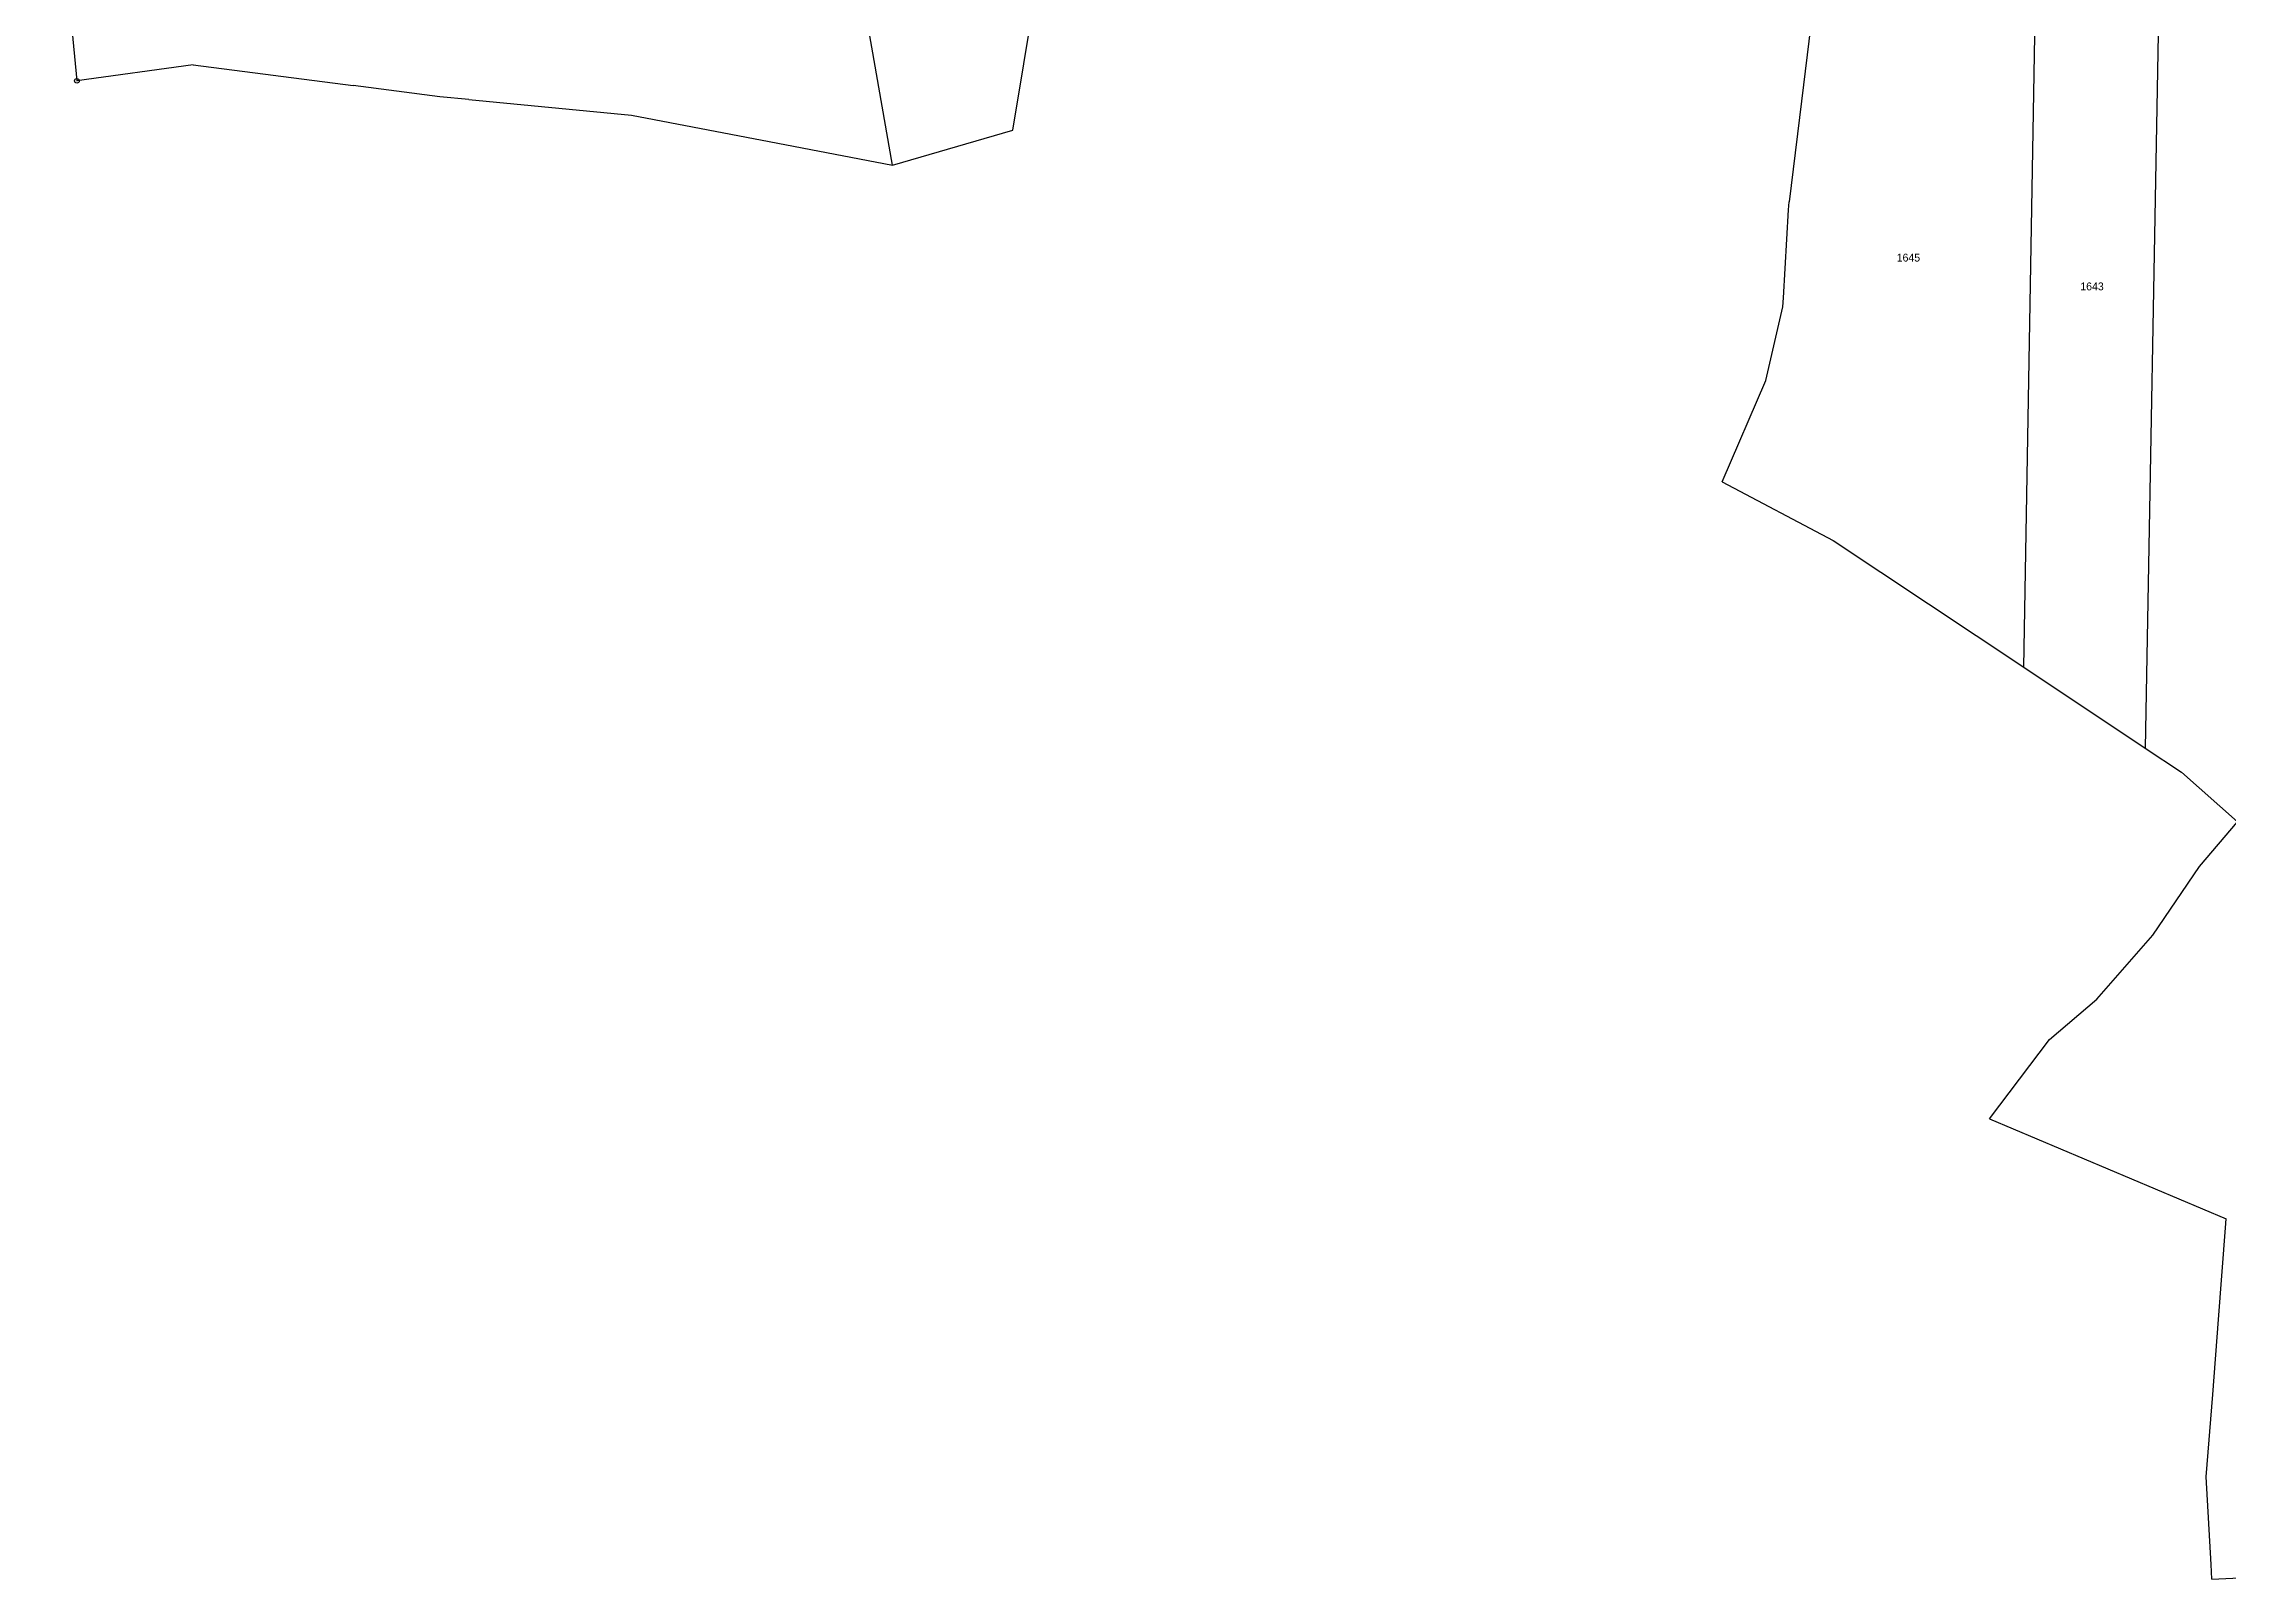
# Model space of a CAD drawing. Extents: x -820725 to -814908, y -1038210 to -1035296.
# Drawn here: x -819092.4 to -818620.6, y -1038115.4 to -1037783.8 of the extents above; entities that cross this region are included whole.
import ezdxf
from ezdxf.enums import TextEntityAlignment as Align

# ---------------------------------------------------------------- set-up
doc = ezdxf.new("R2010")
doc.units = 0
doc.header["$MEASUREMENT"] = 0
doc.linetypes.add('0_206_2', pattern=[0])
for name, color, linetype in [('105', 1, 'CONTINUOUS'), ('18', 1, 'CONTINUOUS'), ('20602', 1, 'CONTINUOUS'), ('21900', 1, 'CONTINUOUS')]:
    doc.layers.add(name, color=color, linetype=linetype)

# ---------------------------------------------------------------- blocks, each defined once
blk = doc.blocks.new('1_05$13')
at = {"layer": '105', "color": 3, "linetype": 'Continuous'}
for radius in [0.5, 0.0303]:
    blk.add_circle((0, 0), radius, dxfattribs=at)

msp = doc.modelspace()

# ---------------------------------------------------------------- linework, layer by layer
at = {"layer": '20602', "color": 3, "linetype": '0_206_2'}
for p, q in [((-819092.4, -1037717.01), (-819085.23, -1037791.82)), ((-818709.24, -1037767.04), (-818712.38, -1037792.65)), ((-818883.09, -1037802.47), (-818878.11, -1037772.13)), ((-819060.1, -1037788.39), (-819085.23, -1037791.82)), ((-819060.1, -1037788.39), (-819025.57, -1037792.85)), ((-819006.84, -1037795.27), (-819025.57, -1037792.85)), ((-819000.59, -1037795.87), (-819006.84, -1037795.27)), ((-819000.59, -1037795.87), (-818965.44, -1037799.24)), ((-818712.38, -1037792.65), (-818715.49, -1037817.96)), ((-818965.44, -1037799.24), (-818935.72, -1037804.93)), ((-818935.72, -1037804.93), (-818909.07, -1037810.04)), ((-818909.07, -1037810.04), (-818883.09, -1037802.47)), ((-818716.69, -1037838.69), (-818715.59, -1037819.67)), ((-818715.59, -1037819.67), (-818715.49, -1037817.96)), ((-818716.8, -1037840.63), (-818716.69, -1037838.69)), ((-818720.53, -1037856.54), (-818716.8, -1037840.63)), ((-818729.92, -1037878.42), (-818720.53, -1037856.54)), ((-818729.92, -1037878.42), (-818705.97, -1037891.09)), ((-818705.97, -1037891.09), (-818664.82, -1037918.45)), ((-818664.82, -1037918.45), (-818638.55, -1037935.92)), ((-818638.55, -1037935.92), (-818630.74, -1037941.11)), ((-818618.62, -1037951.87), (-818630.74, -1037941.11)), ((-818626.84, -1037961.53), (-818618.62, -1037951.87)), ((-818636.94, -1037976.34), (-818626.84, -1037961.53)), ((-818649.05, -1037990.13), (-818636.94, -1037976.34)), ((-818659.27, -1037998.86), (-818649.05, -1037990.13)), ((-818672.23, -1038016), (-818659.27, -1037998.86)), ((-818672.23, -1038016), (-818621.07, -1038037.59)), ((-818621.22, -1038039.55), (-818621.07, -1038037.59)), ((-818622.75, -1038059.36), (-818621.22, -1038039.55)), ((-818624, -1038075.56), (-818622.75, -1038059.36)), ((-818625.38, -1038093.32), (-818624, -1038075.56)), ((-818624.35, -1038112.27), (-818625.38, -1038093.32)), ((-818624.18, -1038115.45), (-818624.35, -1038112.27)), ((-818624.18, -1038115.45), (-818586.06, -1038113.59))]:
    msp.add_line(p, q, dxfattribs=at)
at = {"layer": '21900', "color": 3, "linetype": 'Continuous'}
for p, q in [((-818635.01, -1037737.98), (-818638.55, -1037935.92)), ((-818664.82, -1037918.45), (-818661.8, -1037748.91))]:
    msp.add_line(p, q, dxfattribs=at)
msp.add_lwpolyline([(-818909.07, -1037810.04), (-818943.27, -1037614.69), (-818977.47, -1037419.33)], dxfattribs=at)

# ---------------------------------------------------------------- block references
at = {"layer": '105', "color": 0, "linetype": 'ByBlock'}
msp.add_blockref('1_05$13', (-819085.23, -1037791.82), dxfattribs=at)

# ---------------------------------------------------------------- texts
at = {"layer": '18', "color": 255, "linetype": 'Continuous'}
for s, p in [('1645', (-818689.71, -1037830)), ('1643', (-818650.06, -1037836.21))]:
    msp.add_text(s, height=1.7, dxfattribs=at).set_placement(p, align=Align.MIDDLE_CENTER)

doc.saveas('drawing.dxf')
